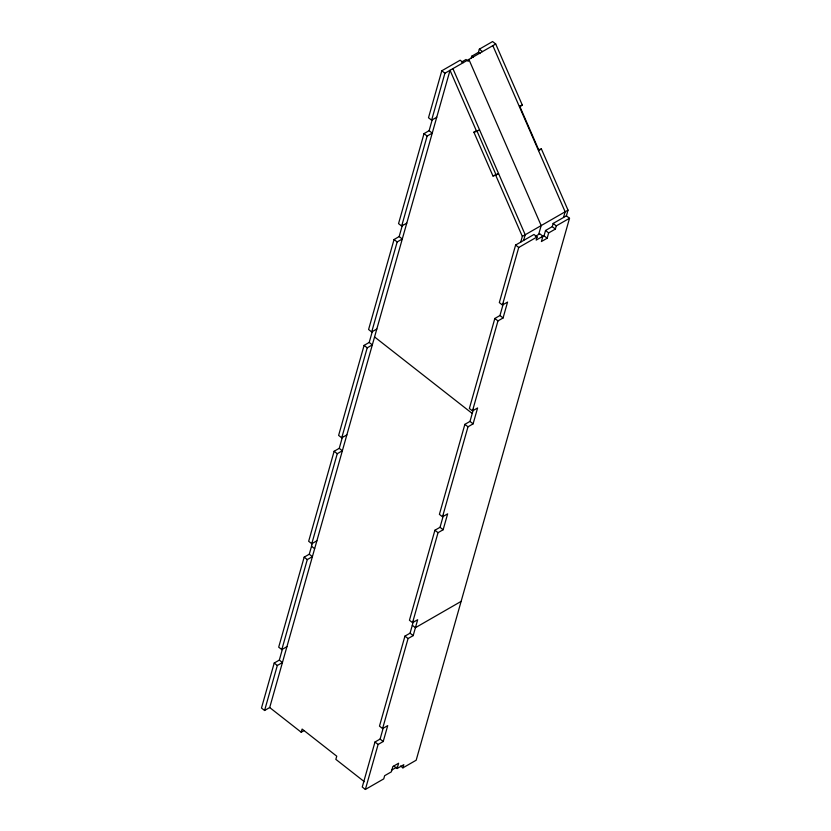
<?xml version="1.0" encoding="UTF-8"?>
<svg xmlns="http://www.w3.org/2000/svg" width="831" height="831" viewBox="0 0 831 831"><rect width="100%" height="100%" fill="white"/><g stroke="black" fill="none" stroke-linecap="round" stroke-linejoin="round"><path stroke-width="1.25" d="M282.426 649.104L279.32 660.094L274.209 663.045L261.474 708.043L264.59 710.484L269.701 707.545L450.028 70.282L476.651 131.464L479.529 129.802M312.487 542.872L309.277 554.215L304.167 557.154L278.697 647.162L281.813 649.603L286.924 646.663M342.694 436.119L339.245 448.335L334.124 451.275L308.665 541.272L311.781 543.713L316.891 540.773M372.319 331.455L369.203 342.445L364.092 345.384L338.622 435.392L341.738 437.833L346.849 434.893M402.62 224.349L399.16 236.565L394.05 239.505L368.59 329.502L371.706 331.953L376.817 329.003M432.234 119.685L429.128 130.675L424.018 133.625L398.548 223.622L401.664 226.063L406.775 223.124M463.283 62.647L460.166 60.206L441.801 70.78L428.505 117.742L431.621 120.183L436.742 117.244M264.59 710.484L277.325 665.486L282.436 662.546L279.32 660.094M281.813 649.603L307.283 559.595L312.394 556.656L309.277 554.215M311.781 543.713L337.251 453.716L342.362 450.776L339.245 448.335M341.738 437.833L367.209 347.836L372.319 344.886L369.203 342.445M371.706 331.953L397.166 241.946L402.287 239.006L399.16 236.565M401.664 226.063L427.134 136.066L432.245 133.126L429.128 130.675M431.621 120.183L444.917 73.221L495.712 43.991L522.346 105.173L519.468 106.825M471.135 58.305L471.728 56.217L478.438 52.353L479.342 49.174L492.596 41.55L495.712 43.991M269.701 707.545L301.217 732.236L302.11 729.057L336.752 756.2L335.849 759.368L364.31 781.68M383.205 728.07L380.099 739.071L374.989 742.01L362.254 787.009L365.37 789.45L383.745 778.876L384.639 775.707L391.349 771.843L392.845 766.546L398.6 763.242L397.104 768.53L393.987 766.089M413.589 620.705L410.057 633.18L404.946 636.12L379.476 726.128L382.603 728.569L387.713 725.629L383.216 741.512L378.105 744.451L365.37 789.45M443.484 515.085L440.025 527.301L434.914 530.24L409.444 620.238L412.56 622.679L417.671 619.739L413.173 635.622L408.063 638.561L382.603 728.569M473.514 408.935L469.982 421.41L464.872 424.361L439.402 514.358L442.518 516.799L447.639 513.859L443.141 529.742L438.03 532.681L412.56 622.679M503.409 303.315L499.95 315.531L494.84 318.47L469.37 408.468L472.486 410.919L477.596 407.969L473.099 423.852L467.988 426.802L442.518 516.799M535.32 236.368L539.797 233.791L542.913 236.233L536.203 240.097L537.096 236.918L533.98 234.477L515.615 245.052L499.327 302.588L502.443 305.029L507.554 302.089L503.067 317.972L497.956 320.911L472.486 410.919M502.443 305.029L518.731 247.493L537.096 236.918M520.725 242.112L522.335 236.419L495.702 175.248L492.949 175.964L473.899 132.191L475.82 131.08M523.603 240.45L525.213 234.768L452.905 68.62M538.675 234.435L541.178 225.575L468.881 59.437M542.913 236.233L541.417 241.53L547.162 238.227L548.657 232.929L555.368 229.065L556.271 225.887L569.526 218.262L566.41 215.821L568.02 210.139L541.397 148.957L538.644 149.684L519.583 105.901M542.134 236.887L544.045 235.775L545.541 230.488L552.251 226.624L553.155 223.446L566.41 215.821M400.573 766.016L402.91 767.854L403.814 764.676L397.104 768.53M563.532 217.473L565.142 211.791L492.835 45.643M569.526 218.262L416.175 760.22L402.91 767.854M461.506 62.096L465.983 59.52L468.32 61.359M492.949 175.964L498.579 173.586L495.702 175.248M538.519 150.608L541.397 148.957M522.335 236.419L568.02 210.139M461.112 601.395L415.427 627.685L412.311 625.244M301.217 732.236L304.094 730.584M391.443 770.212L396.657 767.21M520.507 105.662L522.346 105.173M473.899 132.191L476.651 131.464M479.342 49.174L482.458 51.626M478.438 52.353L479.996 53.579M471.728 56.217L473.286 57.432M441.801 70.78L444.917 73.221M553.155 223.446L556.271 225.887M552.251 226.624L555.368 229.065M424.018 133.625L427.134 136.066M545.541 230.488L548.657 232.929M544.045 235.775L547.162 238.227M515.615 245.052L518.731 247.493M499.95 315.531L503.067 317.972M394.05 239.505L397.166 241.946M494.84 318.47L497.956 320.911M374.563 336.95L472.237 413.474M469.982 421.41L473.099 423.852M364.092 345.384L367.209 347.836M464.872 424.361L467.988 426.802M440.025 527.301L443.141 529.742M334.124 451.275L337.251 453.716M434.914 530.24L438.03 532.681M311.521 546.279L314.648 548.72M410.057 633.18L413.173 635.622M304.167 557.154L307.283 559.595M404.946 636.12L408.063 638.561M380.099 739.071L383.216 741.512M274.209 663.045L277.325 665.486M374.989 742.01L378.105 744.451M476.776 130.529L495.827 174.313"/></g></svg>
